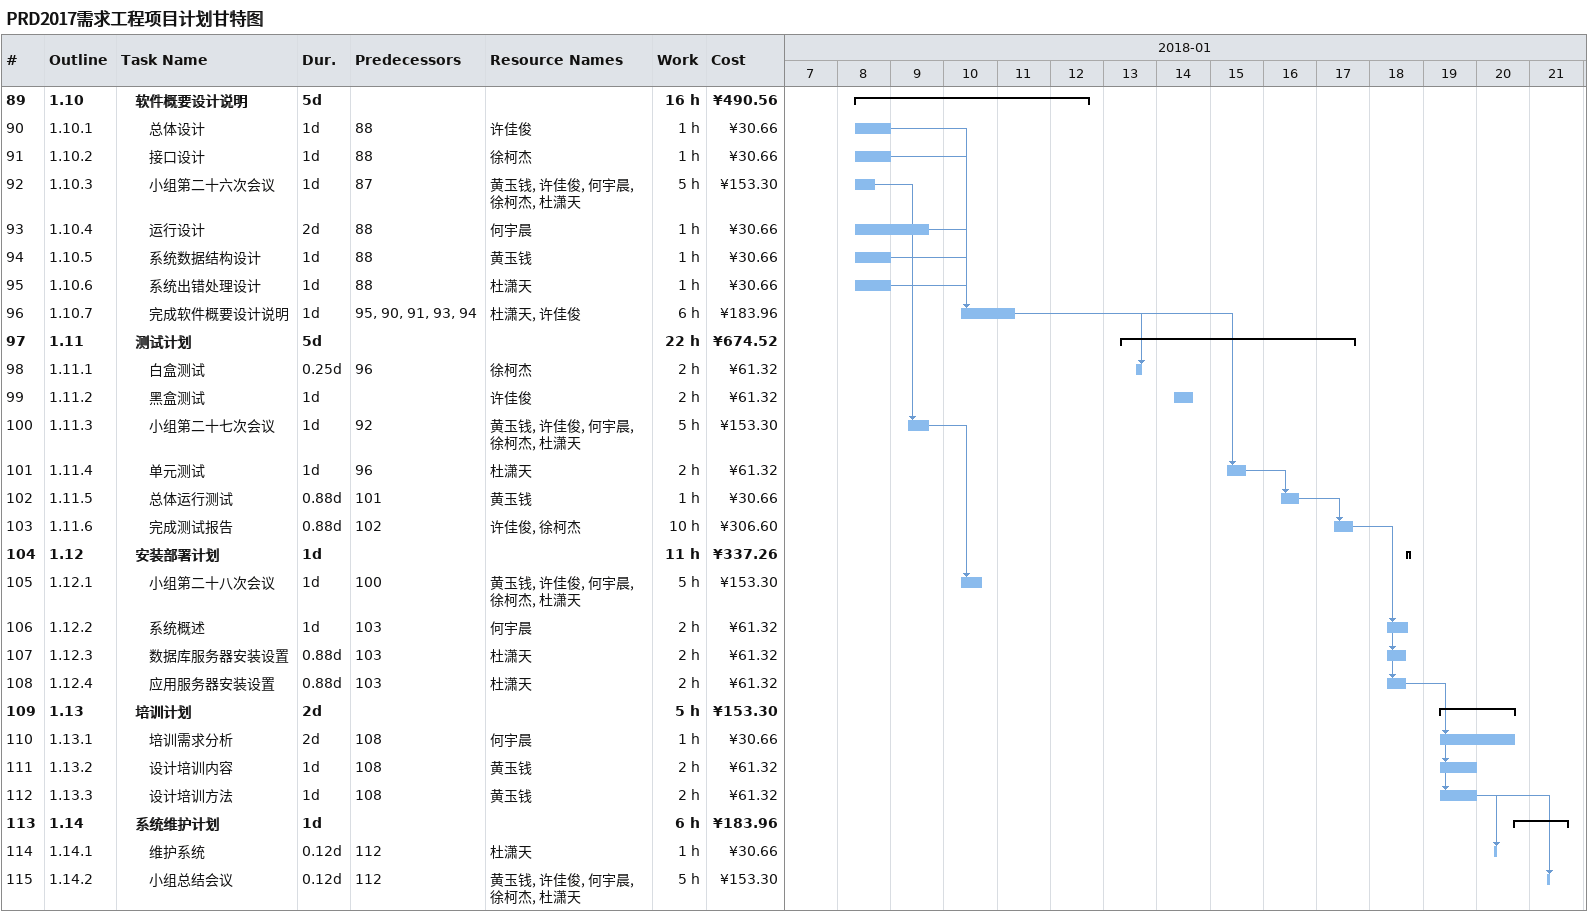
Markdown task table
PRD2017需求工程项目计划甘特图

| ID | WBS | Task | Duration | Start | Finish | Predecessors | Resources | Work (h) | Cost (¥) |
|---|---|---|---|---|---|---|---|---|---|
| 89 | 1.10 | **软件概要设计说明** | 5d | 2018-01-08 | 2018-01-12 |  |  | 16 | 490.56 |
| 90 | 1.10.1 | 总体设计 | 1d | 2018-01-08 | 2018-01-09 | 88 | 许佳俊 | 1 | 30.66 |
| 91 | 1.10.2 | 接口设计 | 1d | 2018-01-08 | 2018-01-09 | 88 | 徐柯杰 | 1 | 30.66 |
| 92 | 1.10.3 | 小组第二十六次会议 | 1d | 2018-01-08 | 2018-01-08 | 87 | 黄玉钱, 许佳俊, 何宇晨, 徐柯杰, 杜潇天 | 5 | 153.30 |
| 93 | 1.10.4 | 运行设计 | 2d | 2018-01-08 | 2018-01-09 | 88 | 何宇晨 | 1 | 30.66 |
| 94 | 1.10.5 | 系统数据结构设计 | 1d | 2018-01-08 | 2018-01-09 | 88 | 黄玉钱 | 1 | 30.66 |
| 95 | 1.10.6 | 系统出错处理设计 | 1d | 2018-01-08 | 2018-01-09 | 88 | 杜潇天 | 1 | 30.66 |
| 96 | 1.10.7 | 完成软件概要设计说明 | 1d | 2018-01-10 | 2018-01-11 | 95, 90, 91, 93, 94 | 杜潇天, 许佳俊 | 6 | 183.96 |
| 97 | 1.11 | **测试计划** | 5d | 2018-01-13 | 2018-01-17 |  |  | 22 | 674.52 |
| 98 | 1.11.1 | 白盒测试 | 0.25d | 2018-01-13 | 2018-01-13 | 96 | 徐柯杰 | 2 | 61.32 |
| 99 | 1.11.2 | 黑盒测试 | 1d | 2018-01-14 | 2018-01-14 |  | 许佳俊 | 2 | 61.32 |
| 100 | 1.11.3 | 小组第二十七次会议 | 1d | 2018-01-09 | 2018-01-09 | 92 | 黄玉钱, 许佳俊, 何宇晨, 徐柯杰, 杜潇天 | 5 | 153.30 |
| 101 | 1.11.4 | 单元测试 | 1d | 2018-01-15 | 2018-01-15 | 96 | 杜潇天 | 2 | 61.32 |
| 102 | 1.11.5 | 总体运行测试 | 0.88d | 2018-01-16 | 2018-01-16 | 101 | 黄玉钱 | 1 | 30.66 |
| 103 | 1.11.6 | 完成测试报告 | 0.88d | 2018-01-17 | 2018-01-17 | 102 | 许佳俊, 徐柯杰 | 10 | 306.60 |
| 104 | 1.12 | **安装部署计划** | 1d | 2018-01-18 | 2018-01-18 |  |  | 11 | 337.26 |
| 105 | 1.12.1 | 小组第二十八次会议 | 1d | 2018-01-10 | 2018-01-10 | 100 | 黄玉钱, 许佳俊, 何宇晨, 徐柯杰, 杜潇天 | 5 | 153.30 |
| 106 | 1.12.2 | 系统概述 | 1d | 2018-01-18 | 2018-01-18 | 103 | 何宇晨 | 2 | 61.32 |
| 107 | 1.12.3 | 数据库服务器安装设置 | 0.88d | 2018-01-18 | 2018-01-18 | 103 | 杜潇天 | 2 | 61.32 |
| 108 | 1.12.4 | 应用服务器安装设置 | 0.88d | 2018-01-18 | 2018-01-18 | 103 | 杜潇天 | 2 | 61.32 |
| 109 | 1.13 | **培训计划** | 2d | 2018-01-19 | 2018-01-20 |  |  | 5 | 153.30 |
| 110 | 1.13.1 | 培训需求分析 | 2d | 2018-01-19 | 2018-01-20 | 108 | 何宇晨 | 1 | 30.66 |
| 111 | 1.13.2 | 设计培训内容 | 1d | 2018-01-19 | 2018-01-20 | 108 | 黄玉钱 | 2 | 61.32 |
| 112 | 1.13.3 | 设计培训方法 | 1d | 2018-01-19 | 2018-01-20 | 108 | 黄玉钱 | 2 | 61.32 |
| 113 | 1.14 | **系统维护计划** | 1d | 2018-01-20 | 2018-01-21 |  |  | 6 | 183.96 |
| 114 | 1.14.1 | 维护系统 | 0.12d | 2018-01-20 | 2018-01-20 | 112 | 杜潇天 | 1 | 30.66 |
| 115 | 1.14.2 | 小组总结会议 | 0.12d | 2018-01-21 | 2018-01-21 | 112 | 黄玉钱, 许佳俊, 何宇晨, 徐柯杰, 杜潇天 | 5 | 153.30 |
